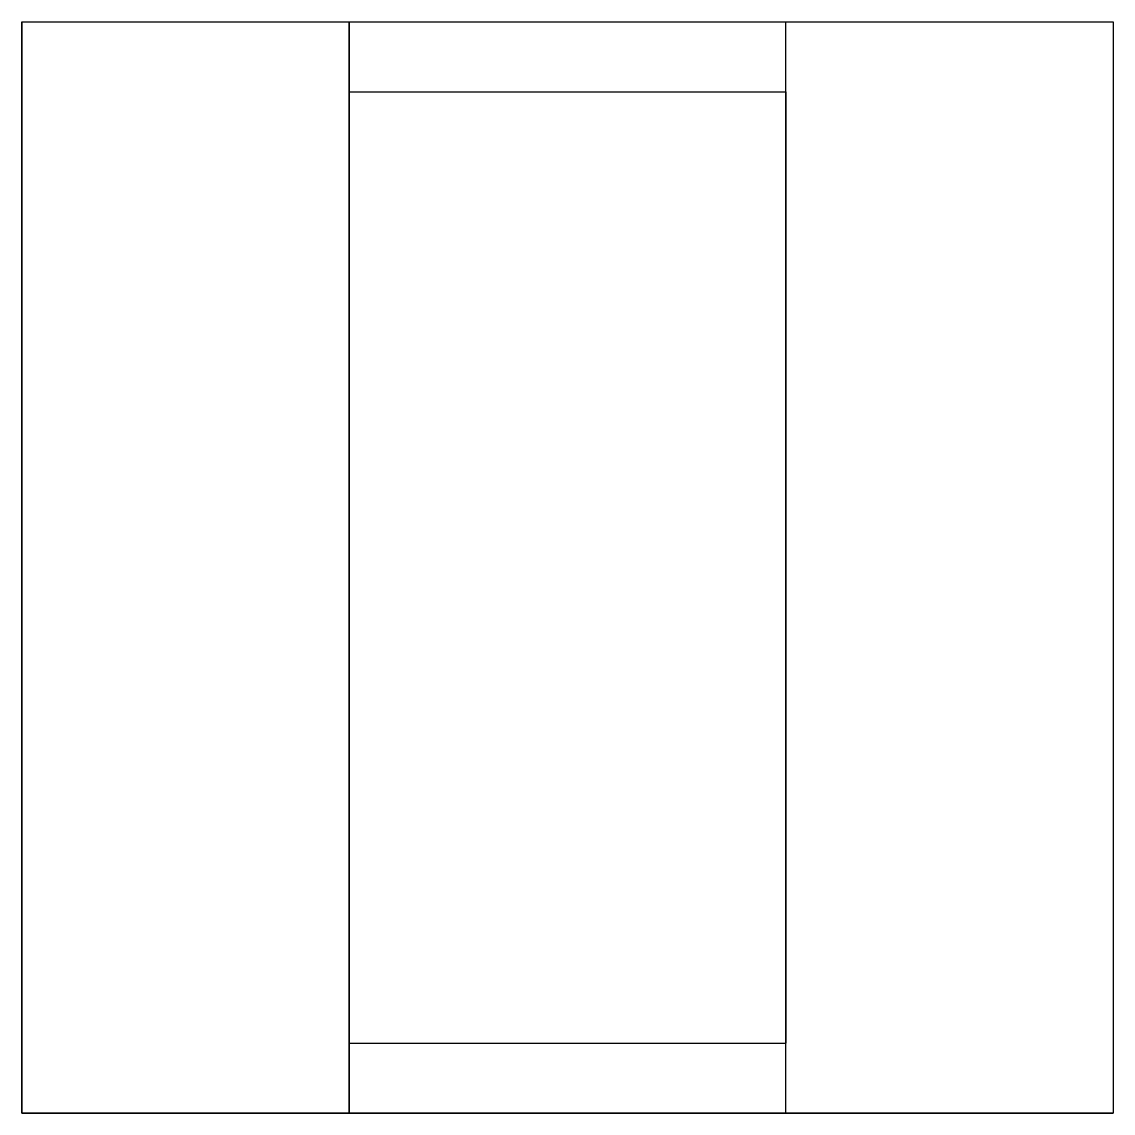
# Model space of a CAD drawing. Extents: x 0 to 10, y 0 to 10.
import ezdxf

# ---------------------------------------------------------------- set-up
doc = ezdxf.new("R2010")
doc.units = 0
doc.layers.get('0').update_dxf_attribs({"linetype": 'CONTINUOUS'})

# ---------------------------------------------------------------- blocks, each defined once
blk = doc.blocks.new('*U5')
at = {"color": 7}
for p, q in [((0, 10, 10), (13, 10, 10)), ((0, 10, 7), (0, 10, 10)), ((0, 10), (0, 10, 3)), ((0, 10, 10), (0, 0, 10)), ((0, 10), (0, 0)), ((13, 10), (0, 10)), ((0, 0, 7), (0, 10, 7)), ((0, 10, 7), (12.660254, 10, 7)), ((0, 10, 3), (0, 0, 3)), ((12.660254, 10, 3), (0, 10, 3)), ((12.660254, 10, 3), (12.660254, 10, 7)), ((13, 10), (13, 10, 10)), ((13, 10, 10), (13, 0, 10)), ((13, 0), (13, 10)), ((13, 9.358899, 7), (13, 0.641101, 7)), ((13, 0.641101, 3), (13, 9.358899, 3)), ((13, 9.358899, 3), (13, 9.358899, 7)), ((13, 0.641101, 3), (13, 0.641101, 7)), ((0, 0, 7), (0, 0, 10)), ((0, 0), (0, 0, 3)), ((0, 0, 10), (13, 0, 10)), ((0, 0), (13, 0)), ((12.660254, 0, 7), (0, 0, 7)), ((0, 0, 3), (12.660254, 0, 3)), ((12.660254, 0, 3), (12.660254, 0, 7)), ((13, 0, 10), (13, 0))]:
    blk.add_line(p, q, dxfattribs=at)
for centre, start, end in [((4, 5, 3), 25.841933, 30), ((4, 5, 7), 25.841933, 30), ((4, 5, 3), 330, 334.158067), ((4, 5, 7), 330, 334.158067)]:
    blk.add_arc(centre, 10, start, end, dxfattribs=at)

msp = doc.modelspace()

# ---------------------------------------------------------------- block references
at = {"extrusion": (1, 0, 1e-16), "rotation": 270}
msp.add_blockref('*U5', (0, 0), dxfattribs=at)

doc.saveas('drawing.dxf')
